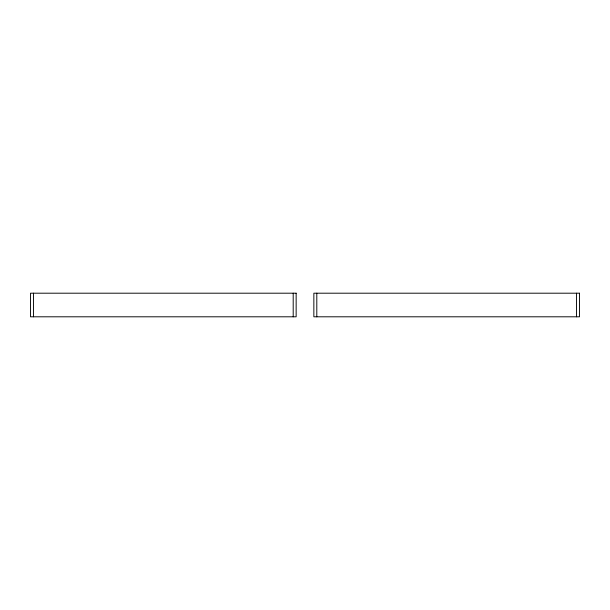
<?xml version="1.0" encoding="UTF-8"?>
<svg xmlns="http://www.w3.org/2000/svg" width="610" height="610" viewBox="0 0 610 610"><rect width="100%" height="100%" fill="white"/><g stroke="black" fill="none" stroke-linecap="round" stroke-linejoin="round"><path stroke-width="0.91" d="M576.549 293.196L576.549 316.803M316.803 293.196L316.803 316.803M293.196 293.196L293.196 316.803M33.451 293.196L33.451 316.803M296.147 293.196L30.5 293.196L30.5 316.803L296.147 316.803L296.147 293.196M579.5 293.196L313.853 293.196L313.853 316.803L579.5 316.803L579.5 293.196"/></g></svg>
